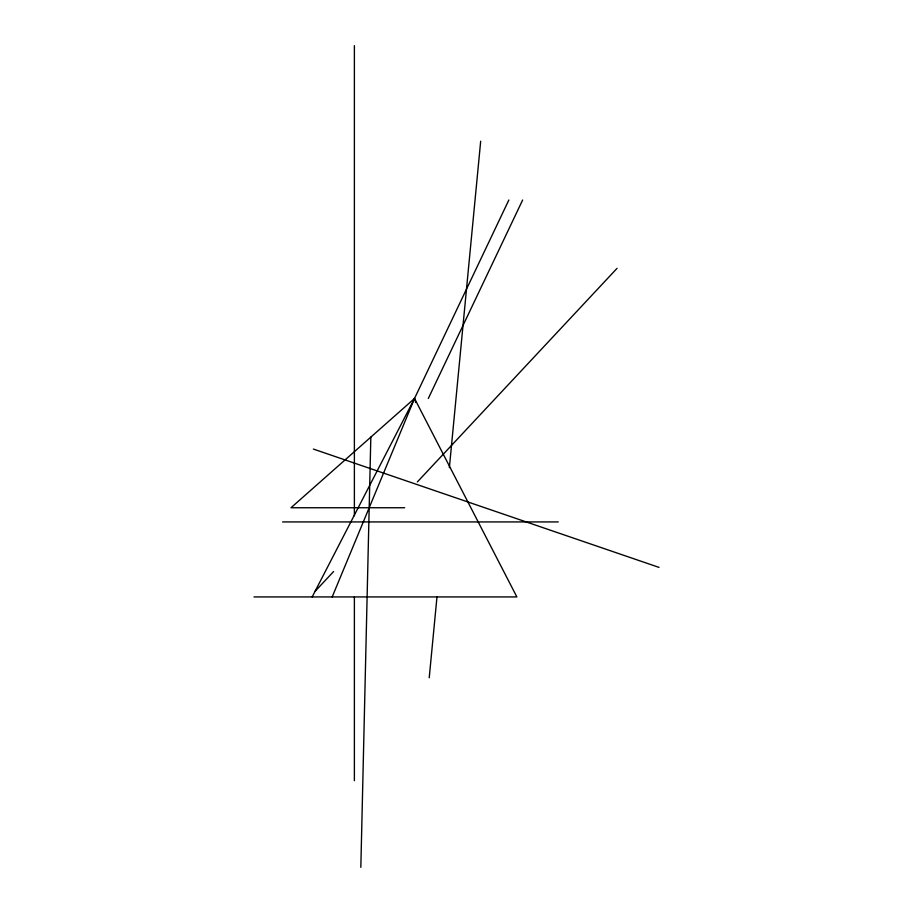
<?xml version="1.0" encoding="UTF-8"?>
<svg xmlns="http://www.w3.org/2000/svg" width="913" height="913" viewBox="0 0 913 913"><rect width="100%" height="100%" fill="white"/><g stroke="black" fill="none" stroke-linecap="round" stroke-linejoin="round"><path stroke-width="1.37" d="M360.829 867.35L370.826 437.122M429.224 677.788L436.985 596.874M449.367 467.696L480.683 141.207M332.184 596.931L414.525 398.467L508.861 200.004M428.311 398.467L522.647 200.004M312.178 596.931L414.525 398.467L516.872 596.931L253.997 596.931M315.099 591.327L333.599 571.538M417.367 481.938L617.04 268.354M404.71 507.742L291.007 507.742L414.525 398.467L415.792 402.553M282.585 521.928L558.265 521.928M313.387 449.07L659.003 567.384M354.381 45.65L354.381 515.731M354.381 596.931L354.381 780.695"/></g></svg>
